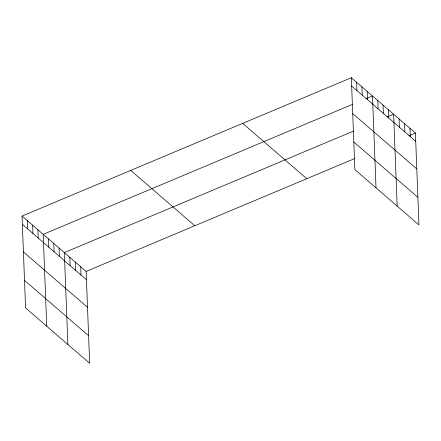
<?xml version="1.0" encoding="UTF-8"?>
<svg xmlns="http://www.w3.org/2000/svg" width="441" height="441" viewBox="0 0 441 441"><rect width="100%" height="100%" fill="white"/><g stroke="black" fill="none" stroke-linecap="round" stroke-linejoin="round"><path stroke-width="0.66" d="M22.05 216.079L86.133 271.413L89.661 363.285L25.578 307.95L22.05 216.079L351.339 77.715L415.422 133.05L418.95 224.921L354.867 169.587L351.339 77.715M352.783 104.252L43.196 234.336L46.724 326.213M365.92 98.734L372.485 95.978L376.013 187.849M353.632 131.043L64.342 252.599L67.875 344.471M387.066 116.997L393.631 114.236L397.165 206.107M86.133 271.413L354.52 158.639M408.851 135.811L415.422 133.05M351.659 86.006L415.742 141.34M352.717 113.591L416.8 168.925M353.809 142.008L417.892 197.342M242.671 123.375L306.754 178.71M130.718 170.419L194.795 225.753M22.37 224.37L86.447 279.704M23.428 251.949L87.511 307.283M24.52 280.371L88.602 335.706M409.976 128.348L410.29 136.638M404.529 123.64L404.844 131.936M399.077 118.938L399.397 127.234M388.345 109.671L388.664 117.962M383.058 105.107L383.378 113.398M377.772 100.542L378.091 108.833M367.199 91.408L367.518 99.705M361.912 86.844L362.232 95.14M356.626 82.28L356.945 90.57M80.686 266.706L81.001 275.002M75.235 262.004L75.554 270.294M69.788 257.301L70.108 265.592M59.055 248.035L59.375 256.326M53.769 243.465L54.089 251.761M48.482 238.901L48.802 247.197M37.909 229.772L38.229 238.063M32.623 225.208L32.943 233.498M27.336 220.643L27.656 228.934"/></g></svg>
